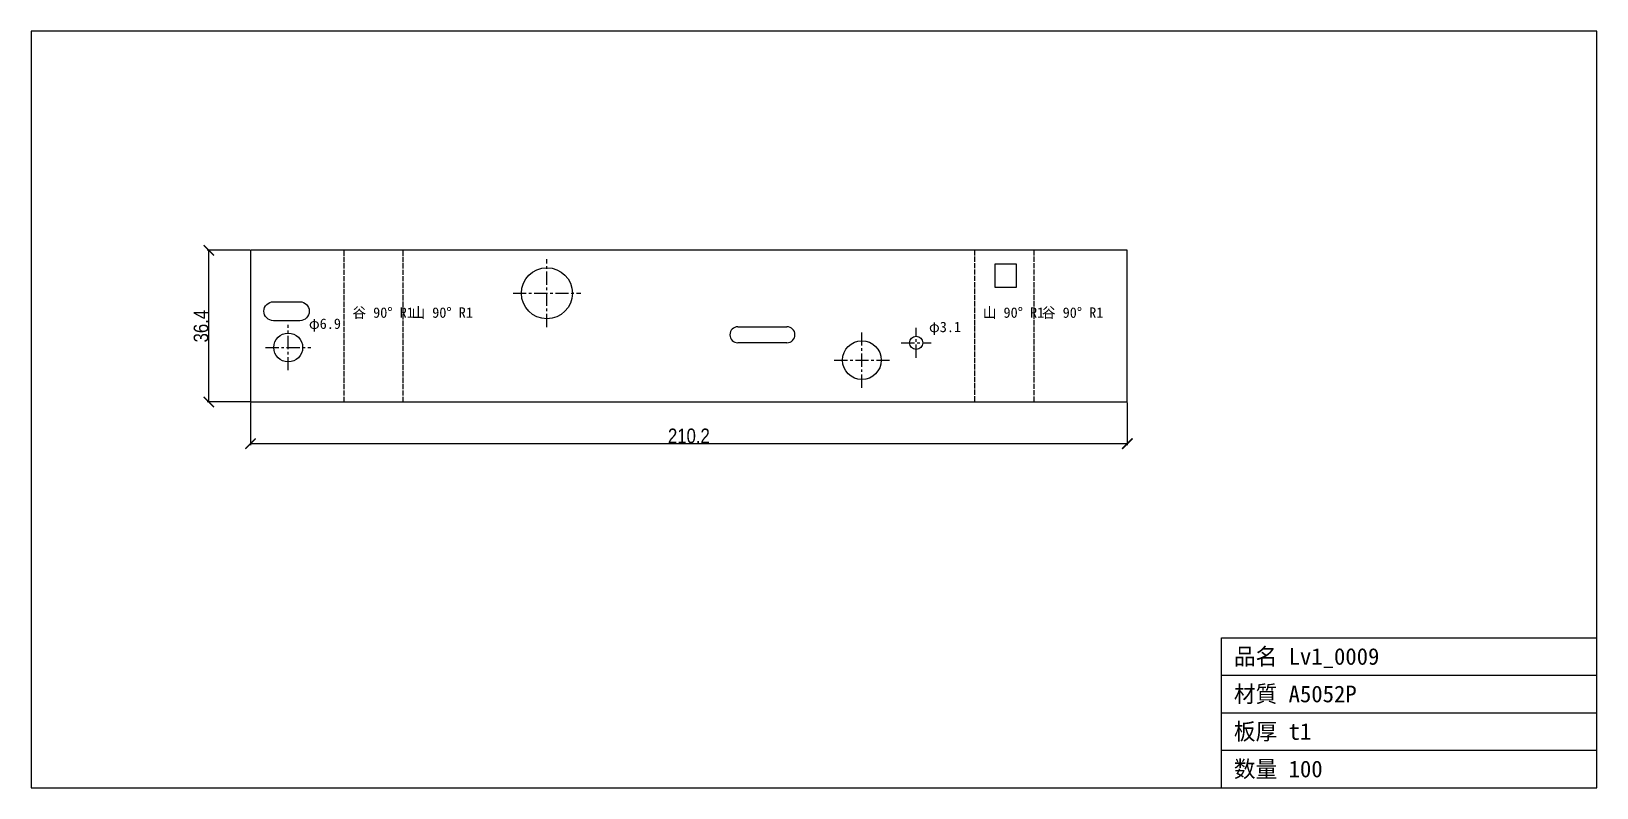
# Model space of a CAD drawing. Header units: millimetres. Extents: x -90 to 285, y -93 to 89.
import ezdxf

# ---------------------------------------------------------------- set-up
doc = ezdxf.new("R2010")
doc.units = ezdxf.units.MM
doc.linetypes.add('CENTER', pattern=[5.08, 3.175, -0.635, 0.635, -0.635])
doc.linetypes.add('DASHED', pattern=[1.524, 1.27, -0.254])
doc.styles.add('OpenSansCondensed-Light', font='OpenSansCondensed-Light.ttf')
doc.dimstyles.new('EZDXF', dxfattribs={"dimtxt": 0.25, "dimasz": 0.175, "dimexe": 0.375, "dimexo": 0.125, "dimgap": 0.1, "dimtad": 1, "dimlfac": 100, "dimzin": 12, "dimdsep": 46, "dimtxsty": 'OpenSansCondensed-Light', "dimblk": 'ARCHTICK', "dimcen": 2.5, "dimazin": 3, "dimtfac": 0.5, "dimtmove": 2, "dimatfit": 3})

# ---------------------------------------------------------------- blocks, each defined once
blk = doc.blocks.new('_ARCHTICK')
at = {"color": 0, "linetype": 'BYBLOCK', "const_width": 0.15}
blk.add_lwpolyline([(-0.5, -0.5), (0.5, 0.5)], dxfattribs=at)

msp = doc.modelspace()

# ---------------------------------------------------------------- linework, layer by layer
at = {"color": 7, "linetype": 'CONTINUOUS'}
for p, q in [((285, 88.96), (-90.36, 88.96)), ((-90.36, 88.96), (-90.36, -92.56)), ((285, -92.56), (285, 88.96)), ((79.08, 18.06), (81.55, 18.06)), ((81.55, 18.06), (85.73, 18.06)), ((85.73, 18.06), (90.83, 18.06)), ((83.69, 14.2), (79.08, 14.21)), ((86.29, 14.2), (83.69, 14.2)), ((90.83, 14.2), (86.29, 14.2)), ((195, -92.56), (195, -56.56)), ((195, -56.56), (285, -56.56)), ((195, -65.56), (285, -65.56)), ((195, -74.56), (285, -74.56)), ((195, -83.56), (285, -83.56)), ((-90.36, -92.56), (285, -92.56))]:
    msp.add_line(p, q, dxfattribs=at)
at = {"color": 3, "linetype": 'DASHED'}
for p, q in [((-15.35, 0), (-15.35, 36.4)), ((-1.18, 0), (-1.18, 36.4)), ((135.81, 36.4), (135.81, 18.2)), ((149.99, 36.4), (149.99, 0)), ((135.81, 18.2), (135.81, 0))]:
    msp.add_line(p, q, dxfattribs=at)
at = {"color": 1, "linetype": 'CENTER'}
for p, q in [((33.27, 17.97), (33.27, 34.24)), ((25.14, 26.1), (41.41, 26.1)), ((-28.76, 7.62), (-28.76, 18.54)), ((108.8, 3.39), (108.8, 16.69)), ((121.82, 10.62), (121.82, 17.76)), ((-34.22, 13.08), (-23.3, 13.08)), ((118.25, 14.19), (125.39, 14.19)), ((102.15, 10.04), (115.45, 10.04))]:
    msp.add_line(p, q, dxfattribs=at)
at = {"color": 7, "linetype": 'CONTINUOUS'}
for points in [[(172.44, 36.4), (-37.8, 36.4), (-37.8, 0), (172.44, 0)], [(140.79, 33.17), (145.76, 33.17), (145.76, 27.5), (140.79, 27.5)]]:
    msp.add_lwpolyline(points, close=True, dxfattribs=at)
msp.add_lwpolyline([(-25.99, 19.5), (-32.31, 19.5, -1), (-32.31, 24.06), (-25.99, 24.06, -1)], format="xyb", close=True, dxfattribs=at)
for centre, radius in [((33.27, 26.1), 6.13), ((-28.76, 13.08), 3.46), ((121.82, 14.19), 1.57), ((108.8, 10.04), 4.65)]:
    msp.add_circle(centre, radius, dxfattribs=at)
for centre, start, end in [((79.08, 16.13), 90, -90), ((90.83, 16.13), -90, 90)]:
    msp.add_arc(centre, 1.93, start, end, dxfattribs=at)

# ---------------------------------------------------------------- texts
at = {"color": 2}
for s, height, p in [('谷 90° R1', 2.5, (-13.35, 20.2)), ('山 90° R1', 2.5, (0.82, 20.2)), ('山 90° R1', 2.5, (137.81, 20.2)), ('谷 90° R1', 2.5, (151.99, 20.2)), ('φ6.9', 2.5, (-23.8, 17.54)), ('φ3.1', 2.5, (124.89, 16.76)), ('品名 Lv1_0009', 4, (198, -63.06)), ('材質 A5052P', 4, (198, -72.06)), ('板厚 t1', 4, (198, -81.06)), ('数量 100', 4, (198, -90.06))]:
    msp.add_text(s, height=height, dxfattribs=at).set_placement(p)

# ---------------------------------------------------------------- dimensions: what is measured, and where the dimension line sits
msp.add_linear_dim(base=(-47.8, 0), p1=(-37.8, 0), p2=(-37.8, 36.4), angle=90, dimstyle='EZDXF', override={"dimtxt": 3.5, "dimasz": 2.5, "dimdec": 1, "dimlfac": 1}, dxfattribs=at).render()
msp.add_linear_dim(base=(-37.8, -10), p1=(-37.8, 0), p2=(172.44, 0), dimstyle='EZDXF', override={"dimtxt": 3.5, "dimasz": 2.5, "dimdec": 1, "dimlfac": 1}, dxfattribs=at).render()

doc.saveas('drawing.dxf')
